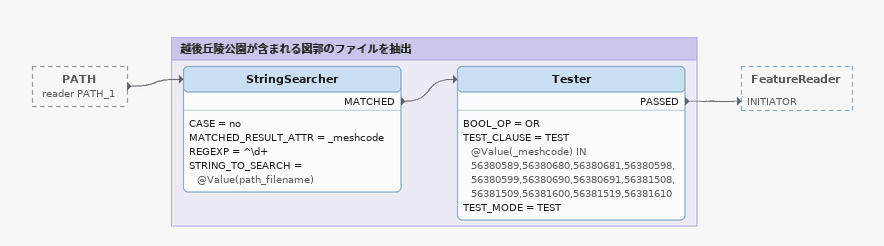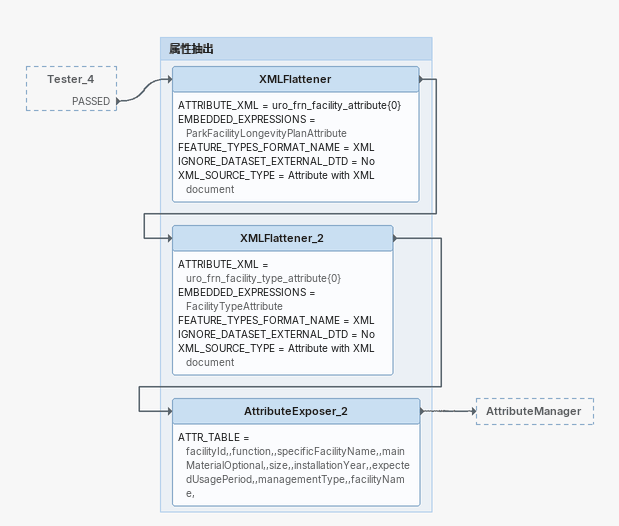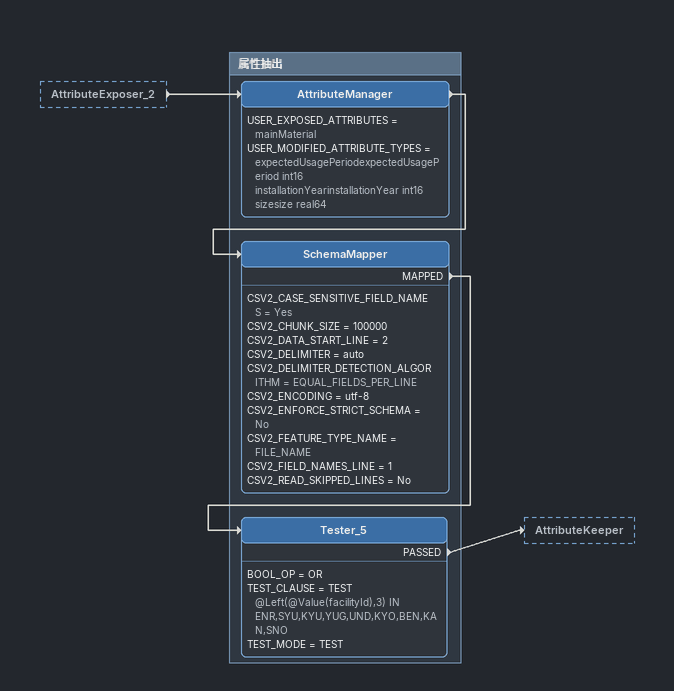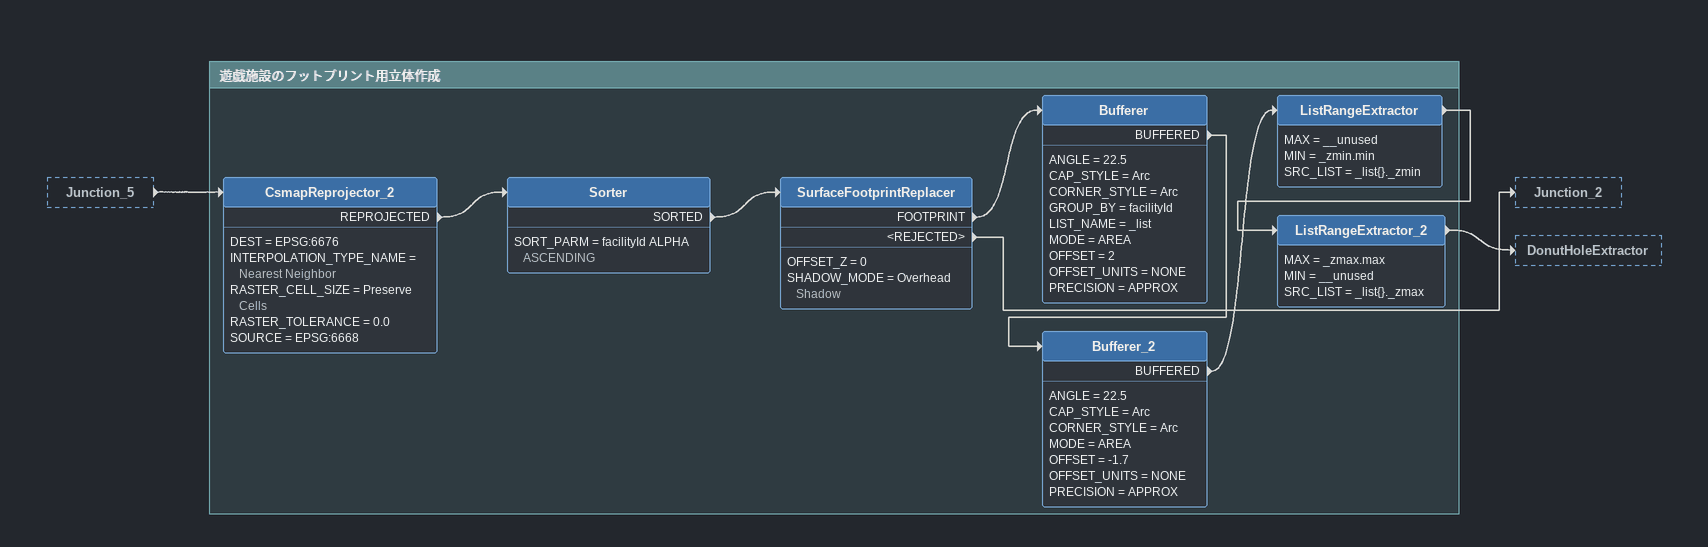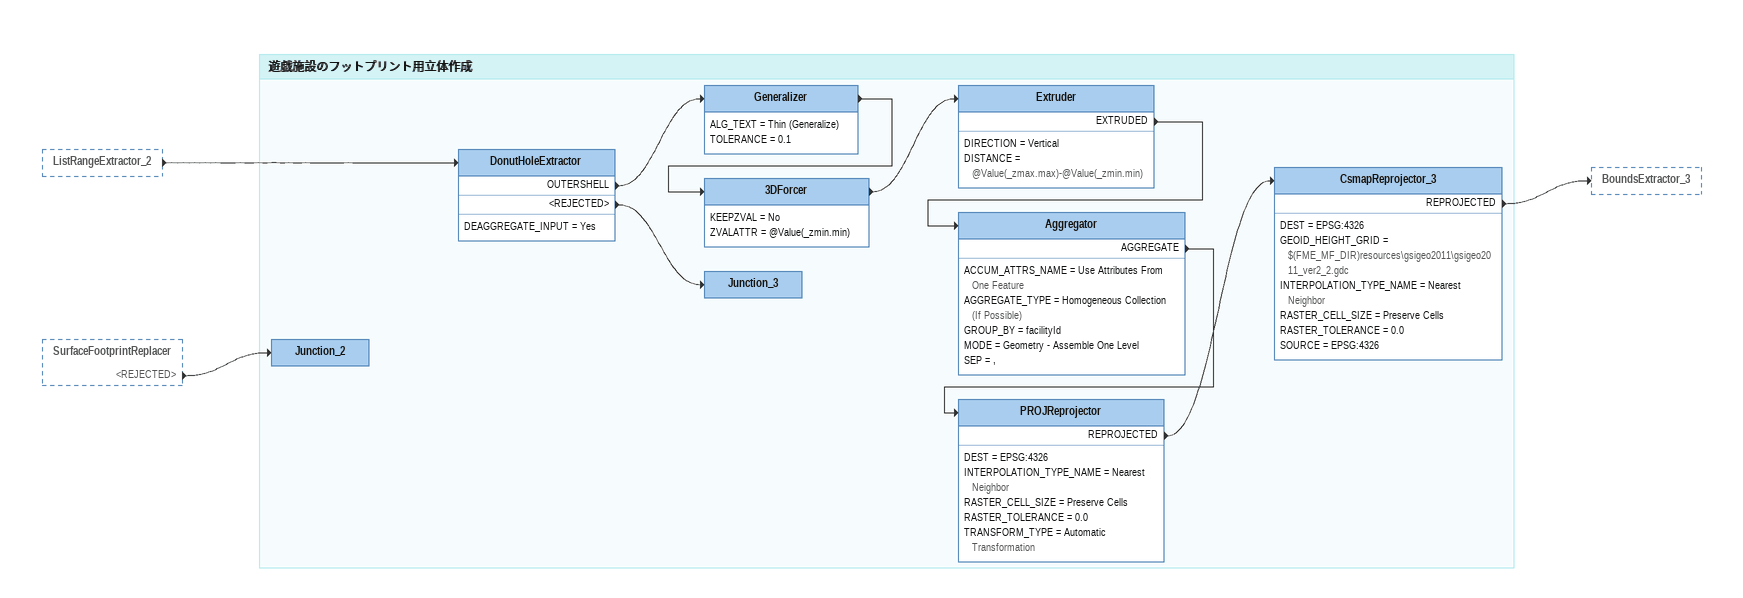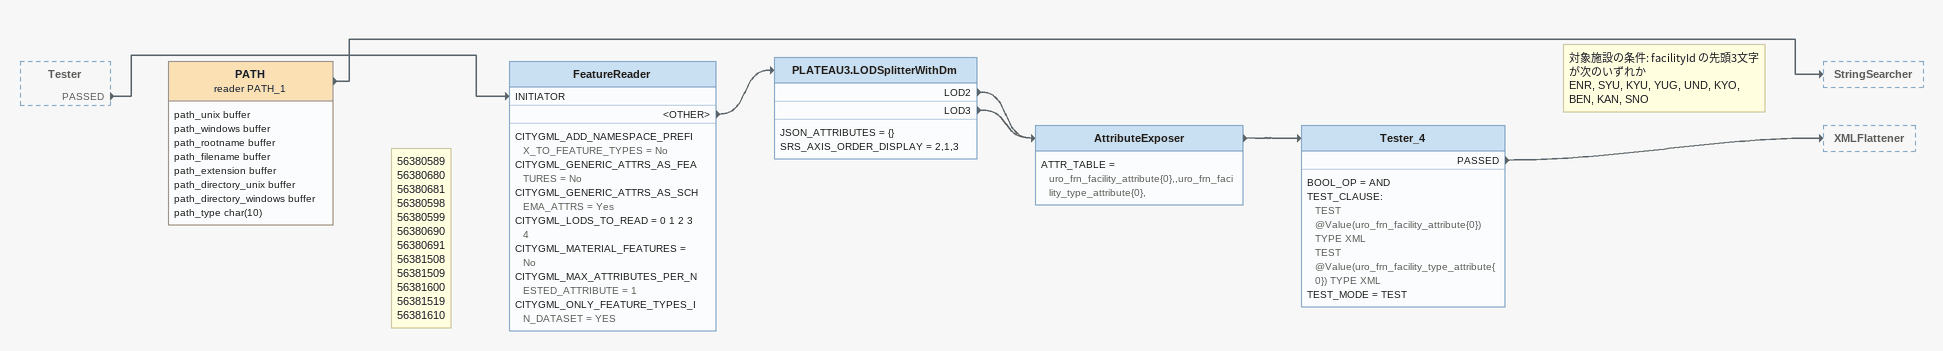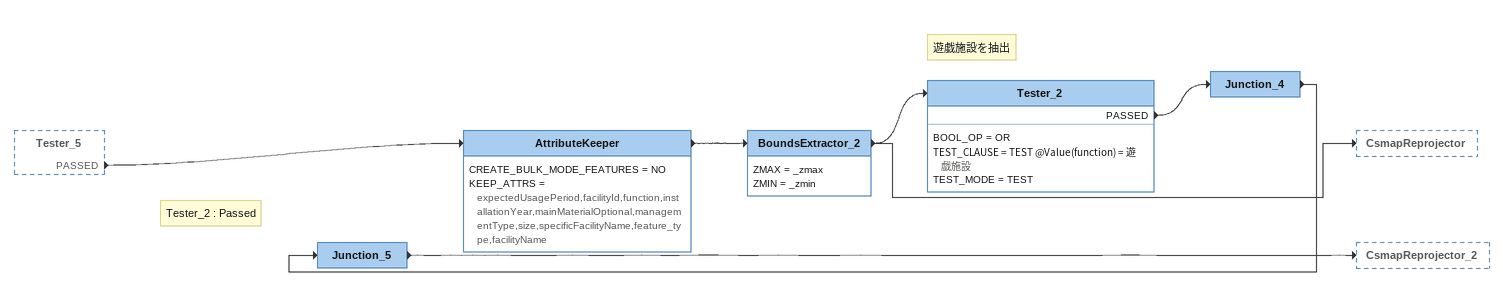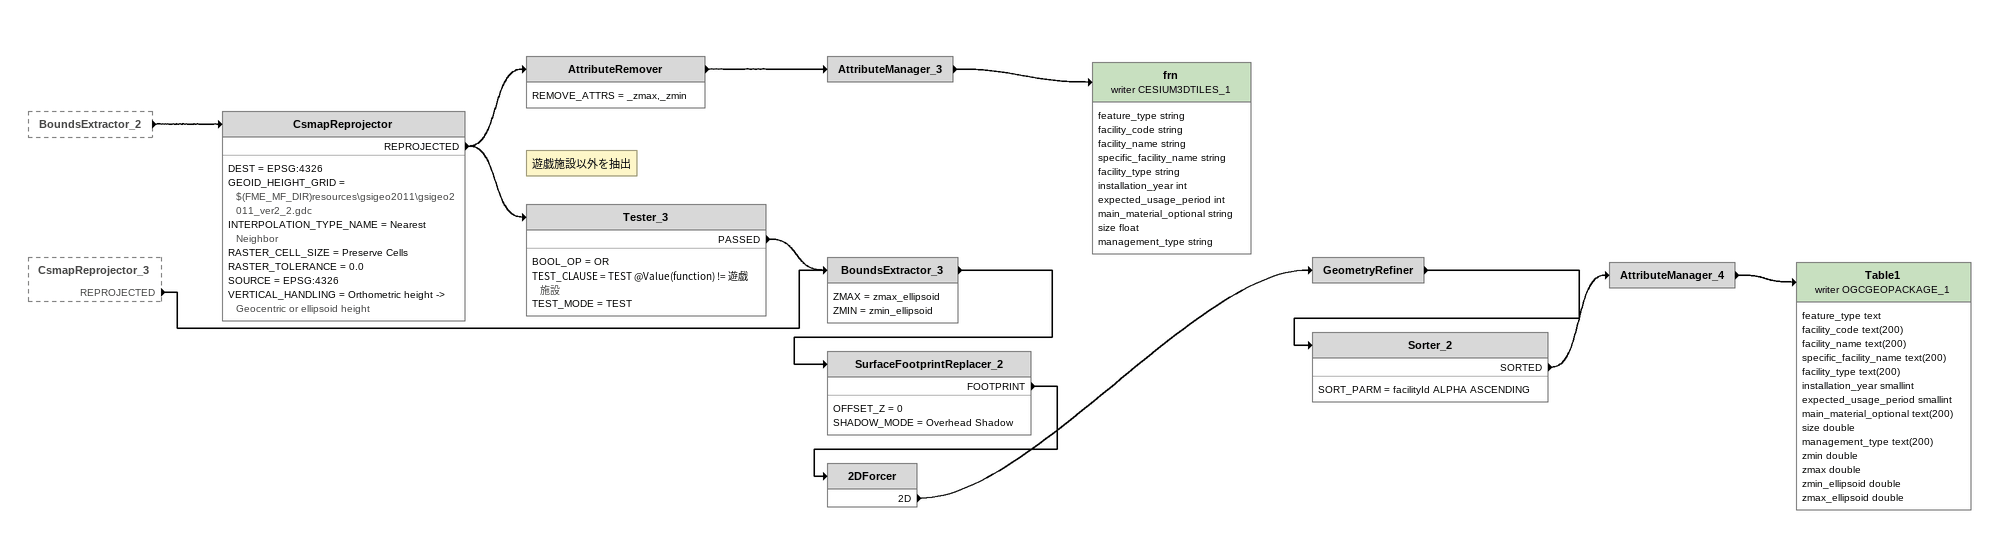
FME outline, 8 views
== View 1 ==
PATH (reader PATH_1) [outside]
    -> StringSearcher

Bookmark: 越後丘陵公園が含まれる図郭のファイルを抽出
StringSearcher
    CASE = no
    MATCHED_RESULT_ATTR = _meshcode
    REGEXP = ^\d+
    STRING_TO_SEARCH = @Value(path_filename)
    MATCHED -> Tester
Tester
    BOOL_OP = OR
    TEST_CLAUSE = TEST @Value(_meshcode) IN 56380589,56380680,56380681,56380598,56380599,56380690,56380691,56381508,56381509,56381600,56381519,56381610
    TEST_MODE = TEST
    PASSED -> FeatureReader [INITIATOR]

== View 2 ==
Tester_4 [outside]
    PASSED -> XMLFlattener

Bookmark: 属性抽出
XMLFlattener
    ATTRIBUTE_XML = uro_frn_facility_attribute{0}
    EMBEDDED_EXPRESSIONS = ParkFacilityLongevityPlanAttribute
    FEATURE_TYPES_FORMAT_NAME = XML
    IGNORE_DATASET_EXTERNAL_DTD = No
    XML_SOURCE_TYPE = Attribute with XML document
    -> XMLFlattener_2
XMLFlattener_2
    ATTRIBUTE_XML = uro_frn_facility_type_attribute{0}
    EMBEDDED_EXPRESSIONS = FacilityTypeAttribute
    FEATURE_TYPES_FORMAT_NAME = XML
    IGNORE_DATASET_EXTERNAL_DTD = No
    XML_SOURCE_TYPE = Attribute with XML document
    -> AttributeExposer_2
AttributeExposer_2
    ATTR_TABLE = facilityId,,function,,specificFacilityName,,mainMaterialOptional,,size,,installationYear,,expectedUsagePeriod,,managementType,,facilityName,
    -> AttributeManager

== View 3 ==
AttributeExposer_2 [outside]
    -> AttributeManager

Bookmark: 属性抽出
AttributeManager
    USER_EXPOSED_ATTRIBUTES = mainMaterial
    USER_MODIFIED_ATTRIBUTE_TYPES = expectedUsagePeriodexpectedUsagePeriod int16 installationYearinstallationYear int16 sizesize real64
    -> SchemaMapper
SchemaMapper
    CSV2_CASE_SENSITIVE_FIELD_NAMES = Yes
    CSV2_CHUNK_SIZE = 100000
    CSV2_DATA_START_LINE = 2
    CSV2_DELIMITER = auto
    CSV2_DELIMITER_DETECTION_ALGORITHM = EQUAL_FIELDS_PER_LINE
    CSV2_ENCODING = utf-8
    CSV2_ENFORCE_STRICT_SCHEMA = No
    CSV2_FEATURE_TYPE_NAME = FILE_NAME
    CSV2_FIELD_NAMES_LINE = 1
    CSV2_READ_SKIPPED_LINES = No
    MAPPED -> Tester_5
Tester_5
    BOOL_OP = OR
    TEST_CLAUSE = TEST @Left(@Value(facilityId),3) IN ENR,SYU,KYU,YUG,UND,KYO,BEN,KAN,SNO
    TEST_MODE = TEST
    PASSED -> AttributeKeeper

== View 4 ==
Junction_5 [outside]
    -> CsmapReprojector_2

Bookmark: 遊戯施設のフットプリント用立体作成
CsmapReprojector_2
    DEST = EPSG:6676
    INTERPOLATION_TYPE_NAME = Nearest Neighbor
    RASTER_CELL_SIZE = Preserve Cells
    RASTER_TOLERANCE = 0.0
    SOURCE = EPSG:6668
    REPROJECTED -> Sorter
Sorter
    SORT_PARM = facilityId ALPHA ASCENDING
    SORTED -> SurfaceFootprintReplacer
SurfaceFootprintReplacer
    OFFSET_Z = 0
    SHADOW_MODE = Overhead Shadow
    FOOTPRINT -> Bufferer
    <REJECTED> -> Junction_2
Bufferer
    ANGLE = 22.5
    CAP_STYLE = Arc
    CORNER_STYLE = Arc
    GROUP_BY = facilityId
    LIST_NAME = _list
    MODE = AREA
    OFFSET = 2
    OFFSET_UNITS = NONE
    PRECISION = APPROX
    BUFFERED -> Bufferer_2
Bufferer_2
    ANGLE = 22.5
    CAP_STYLE = Arc
    CORNER_STYLE = Arc
    MODE = AREA
    OFFSET = -1.7
    OFFSET_UNITS = NONE
    PRECISION = APPROX
    BUFFERED -> ListRangeExtractor
ListRangeExtractor
    MAX = __unused
    MIN = _zmin.min
    SRC_LIST = _list{}._zmin
    -> ListRangeExtractor_2
ListRangeExtractor_2
    MAX = _zmax.max
    MIN = __unused
    SRC_LIST = _list{}._zmax
    -> DonutHoleExtractor

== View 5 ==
ListRangeExtractor_2 [outside]
    -> DonutHoleExtractor
SurfaceFootprintReplacer [outside]
    <REJECTED> -> Junction_2

Bookmark: 遊戯施設のフットプリント用立体作成
DonutHoleExtractor
    DEAGGREGATE_INPUT = Yes
    OUTERSHELL -> Generalizer
    <REJECTED> -> Junction_3
Generalizer
    ALG_TEXT = Thin (Generalize)
    TOLERANCE = 0.1
    -> 3DForcer
3DForcer
    KEEPZVAL = No
    ZVALATTR = @Value(_zmin.min)
    -> Extruder
Extruder
    DIRECTION = Vertical
    DISTANCE = @Value(_zmax.max)-@Value(_zmin.min)
    EXTRUDED -> Aggregator
Aggregator
    ACCUM_ATTRS_NAME = Use Attributes From One Feature
    AGGREGATE_TYPE = Homogeneous Collection (If Possible)
    GROUP_BY = facilityId
    MODE = Geometry - Assemble One Level
    SEP = ,
    AGGREGATE -> PROJReprojector
PROJReprojector
    DEST = EPSG:4326
    INTERPOLATION_TYPE_NAME = Nearest Neighbor
    RASTER_CELL_SIZE = Preserve Cells
    RASTER_TOLERANCE = 0.0
    TRANSFORM_TYPE = Automatic Transformation
    REPROJECTED -> CsmapReprojector_3
CsmapReprojector_3
    DEST = EPSG:4326
    GEOID_HEIGHT_GRID = $(FME_MF_DIR)resources\gsigeo2011\gsigeo2011_ver2_2.gdc
    INTERPOLATION_TYPE_NAME = Nearest Neighbor
    RASTER_CELL_SIZE = Preserve Cells
    RASTER_TOLERANCE = 0.0
    SOURCE = EPSG:4326
    REPROJECTED -> BoundsExtractor_3
Junction_3
Junction_2

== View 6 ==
Tester [outside]
    PASSED -> FeatureReader [INITIATOR]
PATH (reader PATH_1)
    attributes: path_unix buffer, path_windows buffer, path_rootname buffer, path_filename buffer, path_extension buffer, path_directory_unix buffer, path_directory_windows buffer, path_type char(10)
    -> StringSearcher
Note: 56380589 / 56380680 / 56380681 / 56380598 / 56380599 / 56380690 / 56380691 / 56381508 / 56381509 / 56381600 / 56381519 / 56381610
FeatureReader
    CITYGML_ADD_NAMESPACE_PREFIX_TO_FEATURE_TYPES = No
    CITYGML_GENERIC_ATTRS_AS_FEATURES = No
    CITYGML_GENERIC_ATTRS_AS_SCHEMA_ATTRS = Yes
    CITYGML_LODS_TO_READ = 0 1 2 3 4
    CITYGML_MATERIAL_FEATURES = No
    CITYGML_MAX_ATTRIBUTES_PER_NESTED_ATTRIBUTE = 1
    CITYGML_ONLY_FEATURE_TYPES_IN_DATASET = YES
    <OTHER> -> PLATEAU3.LODSplitterWithDm
PLATEAU3.LODSplitterWithDm
    JSON_ATTRIBUTES = {}
    SRS_AXIS_ORDER_DISPLAY = 2,1,3
    LOD2 -> AttributeExposer
    LOD3 -> AttributeExposer
AttributeExposer
    ATTR_TABLE = uro_frn_facility_attribute{0},,uro_frn_facility_type_attribute{0},
    -> Tester_4
Note: 対象施設の条件: facilityId の先頭3文字が次のいずれか / ENR, SYU, KYU, YUG, UND, KYO, BEN, KAN, SNO
Tester_4
    BOOL_OP = AND
    TEST_CLAUSE:
      TEST @Value(uro_frn_facility_attribute{0}) TYPE XML
      TEST @Value(uro_frn_facility_type_attribute{0}) TYPE XML
    TEST_MODE = TEST
    PASSED -> XMLFlattener

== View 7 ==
Tester_5 [outside]
    PASSED -> AttributeKeeper
AttributeKeeper
    CREATE_BULK_MODE_FEATURES = NO
    KEEP_ATTRS = expectedUsagePeriod,facilityId,function,installationYear,mainMaterialOptional,managementType,size,specificFacilityName,feature_type,facilityName
    -> BoundsExtractor_2
BoundsExtractor_2
    ZMAX = _zmax
    ZMIN = _zmin
    -> CsmapReprojector
    -> Tester_2
Note: 遊戯施設を抽出
Tester_2
    BOOL_OP = OR
    TEST_CLAUSE = TEST @Value(function) = 遊戯施設
    TEST_MODE = TEST
    PASSED -> Junction_4
Junction_4
    -> Junction_5
Note: Tester_2 : Passed
Junction_5
    -> CsmapReprojector_2

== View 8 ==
BoundsExtractor_2 [outside]
    -> CsmapReprojector
CsmapReprojector_3 [outside]
    REPROJECTED -> BoundsExtractor_3
CsmapReprojector
    DEST = EPSG:4326
    GEOID_HEIGHT_GRID = $(FME_MF_DIR)resources\gsigeo2011\gsigeo2011_ver2_2.gdc
    INTERPOLATION_TYPE_NAME = Nearest Neighbor
    RASTER_CELL_SIZE = Preserve Cells
    RASTER_TOLERANCE = 0.0
    SOURCE = EPSG:4326
    VERTICAL_HANDLING = Orthometric height -> Geocentric or ellipsoid height
    REPROJECTED -> AttributeRemover
    REPROJECTED -> Tester_3
AttributeRemover
    REMOVE_ATTRS = _zmax,_zmin
    -> AttributeManager_3
AttributeManager_3
    -> frn (writer CESIUM3DTILES_1)
frn (writer CESIUM3DTILES_1)
    attributes: feature_type string, facility_code string, facility_name string, specific_facility_name string, facility_type string, installation_year int, expected_usage_period int, main_material_optional string, size float, management_type string
Note: 遊戯施設以外を抽出
Tester_3
    BOOL_OP = OR
    TEST_CLAUSE = TEST @Value(function) != 遊戯施設
    TEST_MODE = TEST
    PASSED -> BoundsExtractor_3
BoundsExtractor_3
    ZMAX = zmax_ellipsoid
    ZMIN = zmin_ellipsoid
    -> SurfaceFootprintReplacer_2
SurfaceFootprintReplacer_2
    OFFSET_Z = 0
    SHADOW_MODE = Overhead Shadow
    FOOTPRINT -> 2DForcer
2DForcer
    2D -> GeometryRefiner
GeometryRefiner
    -> Sorter_2
Sorter_2
    SORT_PARM = facilityId ALPHA ASCENDING
    SORTED -> AttributeManager_4
AttributeManager_4
    -> Table1 (writer OGCGEOPACKAGE_1)
Table1 (writer OGCGEOPACKAGE_1)
    attributes: feature_type text, facility_code text(200), facility_name text(200), specific_facility_name text(200), facility_type text(200), installation_year smallint, expected_usage_period smallint, main_material_optional text(200), size double, management_type text(200), zmin double, zmax double, zmin_ellipsoid double, zmax_ellipsoid double
